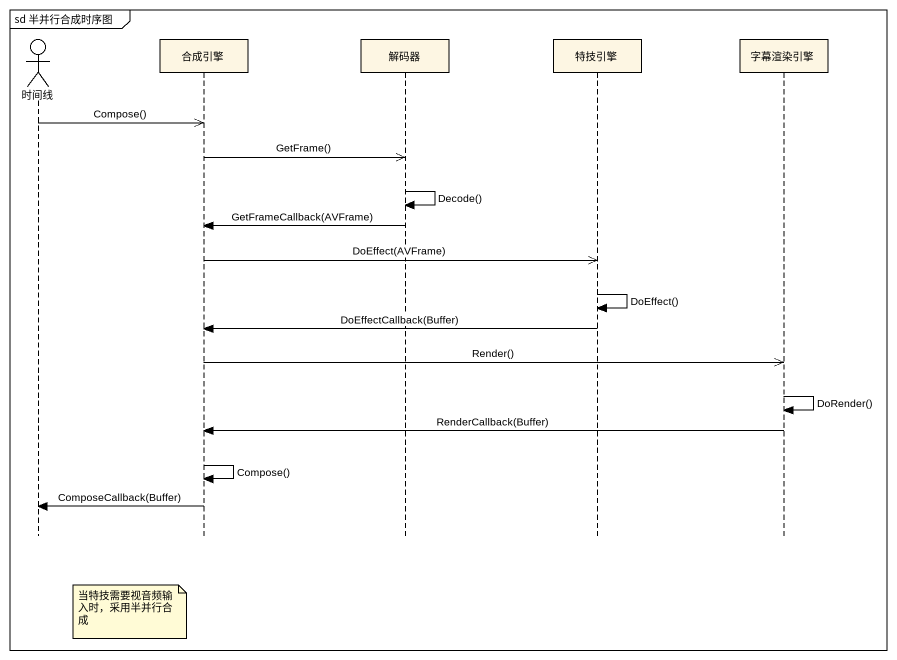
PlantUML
@startuml
mainframe sd 半并行合成时序图
hide footbox
actor 时间线
participant 合成引擎
participant 解码器
participant 特技引擎
participant 字幕渲染引擎

时间线 ->> 合成引擎 : Compose()
合成引擎 ->> 解码器 : GetFrame()
解码器 -> 解码器 : Decode()
解码器 -> 合成引擎 : GetFrameCallback(AVFrame)
合成引擎 ->> 特技引擎 : DoEffect(AVFrame)
特技引擎 -> 特技引擎 : DoEffect()
特技引擎 -> 合成引擎 : DoEffectCallback(Buffer)
合成引擎 ->> 字幕渲染引擎 : Render()
字幕渲染引擎 -> 字幕渲染引擎 : DoRender()
字幕渲染引擎 -> 合成引擎 : RenderCallback(Buffer)
合成引擎 -> 合成引擎 : Compose()
合成引擎 -> 时间线 : ComposeCallback(Buffer)
note left of 合成引擎 : 当特技需要视音频输入时，采用半并行合成
@enduml
